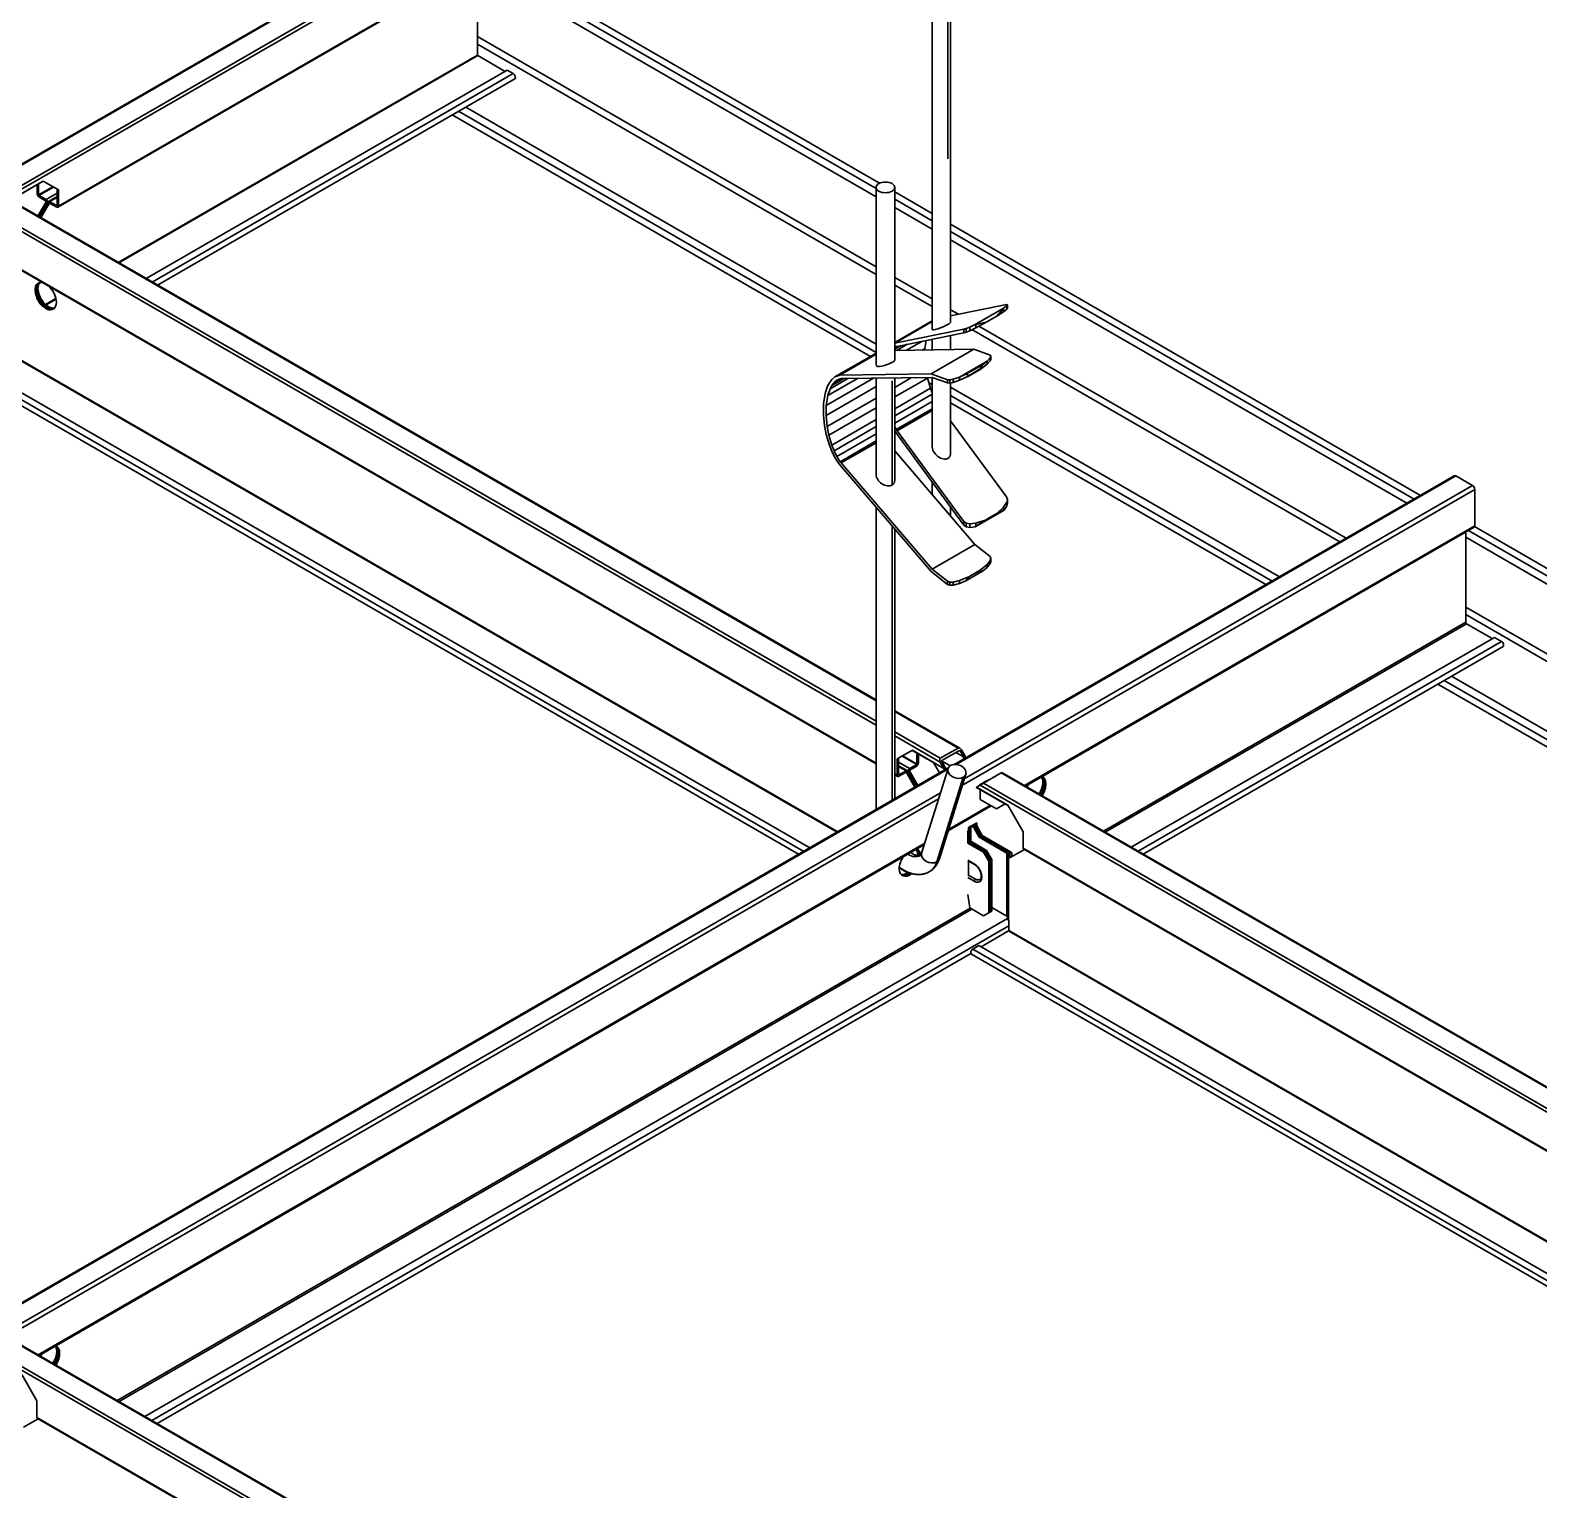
# Model space of a CAD drawing. Header units: millimetres. Extents: x -114 to 1795, y 14 to 1195.
# Drawn here: x 1177.1 to 1501.7, y 322.9 to 636.9 of the extents above; entities that cross this region are included whole.
import ezdxf

# ---------------------------------------------------------------- set-up
doc = ezdxf.new("R2010")
doc.units = ezdxf.units.MM
doc.layers.add('AM_VIS', color=7, linetype='Continuous', lineweight=30)

msp = doc.modelspace()

# ---------------------------------------------------------------- linework, layer by layer
at = {"layer": 'AM_VIS'}
for p, q in [((961.74, 722.09), (1359.11, 492.67)), ((961.89, 722.18), (1359.11, 492.84)), ((957.22, 719.48), (1359.11, 487.45)), ((957.92, 719.89), (1359.11, 488.26)), ((1371.14, 572.56), (1371.14, 699.54)), ((1374.55, 609.23), (1374.55, 698.72)), ((1375.14, 574.12), (1375.14, 699.54)), ((1169.77, 604.89), (1270.89, 663.27)), ((1170.13, 604.93), (1271.14, 663.25)), ((1173.94, 602.72), (1274.95, 661.04)), ((1173.94, 601.91), (1275.31, 660.43)), ((1275.31, 652.83), (1359.87, 604.01)), ((1183.1, 598.82), (1275.2, 651.99)), ((1183.21, 599.05), (1275.31, 652.22)), ((1273.36, 631.59), (1273.36, 650.93)), ((1273.36, 650.58), (1359.11, 601.08)), ((1274.62, 651.66), (1359.11, 602.87)), ((1359.11, 586.04), (1273.36, 635.55)), ((1273.36, 633.91), (1359.11, 584.4)), ((1196.08, 586.97), (1273.36, 631.59)), ((1196.22, 586.89), (1273.43, 631.46)), ((1279.3, 628.07), (1273.43, 631.46)), ((1202.09, 583.5), (1279.76, 628.34)), ((1281.07, 627.58), (1203.4, 582.74)), ((1204.51, 582.1), (1281.4, 626.49)), ((1281.07, 627.58), (1279.76, 628.34)), ((1270.82, 620.38), (1359.11, 569.4)), ((1267.89, 618.7), (1357.9, 566.73)), ((1269.26, 619.48), (1359.11, 567.61)), ((1173.08, 600.45), (1179.83, 604.35)), ((1173.17, 600.56), (1179.93, 604.46)), ((1178.68, 601.66), (1178.68, 603.69)), ((1178.97, 603.85), (1178.97, 601.5)), ((1179.93, 604.46), (1183.21, 602.57)), ((1178.97, 601.5), (1182.02, 603.26)), ((1179.04, 601.38), (1182.16, 603.18)), ((1179.04, 601.38), (1180.56, 600.5)), ((1180.56, 600.17), (1179.04, 601.05)), ((1180.56, 600.5), (1182.92, 601.86)), ((1181.08, 600.07), (1182.92, 601.14)), ((1181.33, 600.05), (1182.92, 600.97)), ((1182.92, 599.21), (1182.92, 602.74)), ((1183.21, 602.57), (1183.21, 599.05)), ((1359.11, 603.11), (1359.11, 564.83)), ((1363.11, 603.11), (1363.11, 566.01)), ((1363.11, 602.14), (1371.14, 597.51)), ((1363.11, 600.56), (1371.14, 595.93)), ((1178.81, 596.94), (1180.59, 600.03)), ((1180.87, 599.86), (1179.09, 596.78)), ((1179.16, 596.74), (1180.95, 599.82)), ((1181.23, 599.66), (1179.44, 596.57)), ((1180.62, 600.09), (1180.91, 599.93)), ((1180.87, 599.86), (1180.99, 599.93)), ((1180.98, 599.88), (1181.27, 599.72)), ((1181.23, 599.66), (1181.33, 599.72)), ((1181.33, 600.05), (1182.85, 599.17)), ((1182.85, 598.84), (1181.33, 599.72)), ((1182.85, 599.17), (1182.92, 599.21)), ((1363.11, 598.77), (1371.14, 594.13)), ((1375.14, 595.2), (1476.19, 536.85)), ((1162.66, 592.49), (1359.11, 479.07)), ((1162.81, 592.58), (1359.11, 479.24)), ((1375.14, 593.62), (1474.82, 536.07)), ((1375.14, 591.83), (1473.27, 535.17)), ((1371.14, 579.1), (1363.11, 583.73)), ((1363.11, 582.1), (1371.14, 577.46)), ((1180.45, 577.94), (1182.68, 579.23)), ((1180.56, 577.84), (1182.71, 579.08)), ((1375.14, 575.47), (1387.18, 577.9)), ((1387.21, 577.68), (1386.63, 577.23)), ((1387.18, 577.9), (1387.35, 577.87)), ((1387.35, 577.87), (1387.21, 577.68)), ((1387.21, 577.68), (1387.21, 576.89)), ((1387.35, 577.87), (1387.35, 577.08)), ((1376.82, 575.81), (1375.14, 576.79)), ((1386.63, 577.23), (1380.38, 573.63)), ((1385.04, 575.44), (1382.94, 574.2)), ((1382.94, 574.2), (1385.04, 575.41)), ((1386.53, 577.04), (1385.04, 575.44)), ((1385.04, 575.41), (1386.53, 576.37)), ((1385.04, 575.44), (1385.04, 575.41)), ((1386.63, 577.23), (1386.53, 577.04)), ((1386.53, 577.04), (1386.53, 576.37)), ((1386.53, 576.37), (1387.21, 576.89)), ((1387.21, 576.89), (1387.35, 577.08)), ((1166.13, 571.14), (1350.86, 464.49)), ((1371.14, 574.38), (1363.11, 569.74)), ((1371.14, 574.23), (1363.11, 569.6)), ((1377.99, 572.59), (1363.11, 569.59)), ((1377.99, 571.8), (1363.61, 568.91)), ((1375.14, 568.21), (1375.14, 571.23)), ((1378.51, 572.76), (1377.99, 572.59)), ((1377.99, 572.59), (1377.99, 571.8)), ((1377.99, 571.8), (1378.51, 571.97)), ((1379.23, 573.07), (1378.51, 572.76)), ((1378.51, 572.76), (1378.51, 571.97)), ((1378.51, 571.97), (1379.23, 572.28)), ((1380.38, 573.63), (1379.23, 573.07)), ((1379.23, 573.07), (1379.23, 572.28)), ((1379.23, 572.28), (1380.57, 572.93)), ((1379.71, 572.51), (1458.83, 526.83)), ((1380.57, 573.6), (1380.38, 573.63)), ((1382.76, 574.09), (1380.57, 573.6)), ((1380.57, 572.93), (1382.76, 574.09)), ((1380.57, 573.6), (1380.57, 572.93)), ((1460.25, 527.65), (1381.22, 573.28)), ((1382.94, 574.2), (1382.76, 574.09)), ((1159.73, 567.9), (1344.85, 461.02)), ((1165.99, 571.06), (1350.72, 464.41)), ((1364.49, 569.08), (1363.11, 568.29)), ((1363.51, 568.89), (1363.11, 568.66)), ((1363.11, 568.75), (1363.41, 568.87)), ((1380.16, 568.28), (1363.11, 568.04)), ((1363.41, 568.87), (1363.61, 568.91)), ((1365.8, 569.35), (1363.55, 568.05)), ((1368.92, 569.98), (1365.63, 568.08)), ((1369.59, 568.43), (1369.06, 568.12)), ((1369.87, 570.17), (1369.59, 568.43)), ((1369.59, 568.43), (1369.59, 568.13)), ((1380.16, 568.28), (1370.97, 562.97)), ((1371.14, 568.15), (1371.14, 570.42)), ((1380.16, 568.28), (1383.62, 567.02)), ((1343.54, 460.27), (1159.12, 566.74)), ((1359.11, 567.44), (1350.25, 562.32)), ((1359.11, 567.29), (1351.07, 562.65)), ((1359.11, 567.21), (1351.3, 562.7)), ((1377.01, 562.29), (1382.97, 565.74)), ((1381.98, 564.96), (1378.41, 562.9)), ((1381.48, 563.96), (1382.97, 565.07)), ((1381.98, 564.96), (1381.48, 564.04)), ((1382.97, 565.74), (1381.98, 564.96)), ((1383.65, 566.44), (1382.97, 565.74)), ((1382.97, 565.07), (1383.65, 565.78)), ((1382.97, 565.74), (1382.97, 565.07)), ((1383.62, 567.02), (1383.79, 566.79)), ((1383.79, 566.79), (1383.65, 566.44)), ((1383.65, 566.44), (1383.65, 565.78)), ((1383.65, 565.78), (1383.79, 566.13)), ((1383.79, 566.79), (1383.79, 566.13)), ((1358.57, 562.06), (1348.38, 556.18)), ((1355.13, 562.02), (1348.71, 558.31)), ((1349.58, 561.75), (1349.07, 561.06)), ((1353.05, 561.99), (1349.2, 559.76)), ((1352.18, 561.97), (1349.57, 560.47)), ((1350.25, 562.32), (1349.58, 561.75)), ((1351.49, 561.95), (1350.05, 561.11)), ((1350.05, 561.11), (1350.66, 561.63)), ((1351.07, 562.65), (1350.25, 562.32)), ((1350.66, 561.63), (1351.39, 561.93)), ((1351.3, 562.7), (1351.07, 562.65)), ((1351.3, 562.7), (1370.97, 562.97)), ((1351.39, 561.93), (1351.59, 561.97)), ((1351.59, 561.97), (1371.15, 562.24)), ((1359.11, 562.07), (1359.11, 541.3)), ((1362.53, 561.47), (1362.53, 539.06)), ((1366.73, 562.18), (1363.11, 560.09)), ((1363.11, 562.13), (1363.11, 540.12)), ((1370.13, 562.07), (1363.11, 558.02)), ((1370.1, 562.23), (1370.13, 562.07)), ((1370.13, 562.07), (1370.78, 559.89)), ((1374.43, 561.71), (1370.97, 562.97)), ((1371.14, 547.5), (1371.14, 562.24)), ((1371.15, 562.24), (1374.43, 561.05)), ((1374.95, 561.69), (1374.43, 561.71)), ((1374.43, 561.71), (1374.43, 561.05)), ((1375.67, 561.83), (1374.95, 561.69)), ((1374.95, 561.69), (1374.95, 561.02)), ((1377.01, 562.29), (1375.67, 561.83)), ((1375.67, 561.83), (1375.67, 561.17)), ((1375.67, 561.17), (1377.01, 561.63)), ((1378.41, 562.9), (1377.01, 562.29)), ((1377.01, 561.63), (1379.11, 562.6)), ((1377.01, 562.29), (1377.01, 561.63)), ((1379.11, 562.67), (1378.41, 562.9)), ((1379.11, 562.67), (1381.48, 564.04)), ((1381.48, 563.96), (1379.11, 562.6)), ((1379.11, 562.6), (1379.11, 562.67)), ((1381.48, 564.04), (1381.48, 563.96)), ((1167.22, 560.78), (1342.43, 459.63)), ((1348.16, 558.78), (1347.82, 556.57)), ((1348.68, 560.31), (1348.16, 558.78)), ((1359.11, 560.28), (1348.34, 554.05)), ((1348.38, 556.18), (1348.71, 558.31)), ((1349.07, 561.06), (1348.68, 560.31)), ((1348.71, 558.31), (1349.2, 559.76)), ((1349.2, 559.76), (1349.57, 560.47)), ((1349.57, 560.47), (1350.05, 561.11)), ((1370.78, 559.89), (1363.11, 555.46)), ((1371.14, 558.62), (1363.11, 553.99)), ((1370.43, 561.07), (1371.14, 560.67)), ((1370.78, 559.89), (1371.14, 559.01)), ((1371.09, 559.11), (1371.14, 559.09)), ((1374.43, 561.05), (1374.95, 561.02)), ((1374.95, 561.02), (1375.67, 561.17)), ((1375.14, 545.95), (1375.14, 561.06)), ((1375.14, 560.15), (1445.84, 519.33)), ((1375.14, 558.36), (1444.28, 518.43)), ((1347.82, 556.57), (1347.79, 555.46)), ((1347.79, 555.46), (1347.79, 554.12)), ((1348.34, 554.05), (1348.38, 556.18)), ((1359.11, 557.78), (1348.56, 551.69)), ((1359.11, 555.71), (1348.92, 549.83)), ((1371.14, 557.05), (1363.11, 552.42)), ((1371.14, 555.49), (1363.41, 551.03)), ((1371.14, 555.11), (1363.61, 550.76)), ((1375.14, 556.78), (1442.92, 517.65)), ((1347.79, 554.12), (1348, 551.89)), ((1348, 551.89), (1348.38, 549.94)), ((1348.56, 551.69), (1348.34, 554.05)), ((1348.92, 549.83), (1348.56, 551.69)), ((1359.11, 553.15), (1349.57, 547.64)), ((1359.11, 551.68), (1350.05, 546.45)), ((1375.14, 552.9), (1387.18, 536.56)), ((1348.38, 549.94), (1349.07, 547.63)), ((1349.57, 547.64), (1348.92, 549.83)), ((1359.11, 550.11), (1350.66, 545.23)), ((1359.11, 548.55), (1351.39, 544.09)), ((1363.41, 551.03), (1363.11, 551.49)), ((1363.11, 550.64), (1377.99, 530.47)), ((1363.61, 550.76), (1363.41, 551.03)), ((1377.99, 531.26), (1363.61, 550.76)), ((1349.07, 547.63), (1349.58, 546.34)), ((1350.05, 546.45), (1349.57, 547.64)), ((1349.58, 546.34), (1350.25, 545.01)), ((1350.66, 545.23), (1350.05, 546.45)), ((1351.39, 544.09), (1350.66, 545.23)), ((1359.11, 548.17), (1351.59, 543.82)), ((1363.11, 546.4), (1380.34, 526.26)), ((1350.25, 545.01), (1351.07, 543.73)), ((1351.07, 543.73), (1351.3, 543.42)), ((1370.97, 520.44), (1351.3, 543.42)), ((1351.59, 543.82), (1351.39, 544.09)), ((1371.15, 520.95), (1351.59, 543.82)), ((1371.14, 537.02), (1371.14, 539.76)), ((1483.48, 541.06), (1375.9, 478.95)), ((1483.81, 541.03), (1376.3, 478.95)), ((1487.39, 538.96), (1378.07, 475.85)), ((1483.81, 541.03), (1487.39, 538.96)), ((1487.86, 538.14), (1377.66, 474.52)), ((1387.18, 536.56), (1387.35, 535.99)), ((1387.35, 535.99), (1387.21, 535.36)), ((1387.35, 535.99), (1387.35, 535.2)), ((1487.86, 538.14), (1487.86, 530.33)), ((1359.11, 534.29), (1359.11, 469.26)), ((1375.14, 532.35), (1375.14, 534.34)), ((1386.63, 533.68), (1380.38, 530.07)), ((1385.04, 532.96), (1382.94, 531.72)), ((1382.94, 531.72), (1385.04, 532.93)), ((1386.53, 534.32), (1385.04, 532.96)), ((1385.04, 532.93), (1386.53, 533.65)), ((1385.04, 532.96), (1385.04, 532.93)), ((1387.21, 535.36), (1386.53, 534.32)), ((1386.53, 534.32), (1386.53, 533.65)), ((1386.53, 533.65), (1386.63, 533.68)), ((1386.63, 533.68), (1387.21, 534.57)), ((1387.21, 535.36), (1387.21, 534.57)), ((1387.21, 534.57), (1387.35, 535.2)), ((1362.53, 530.3), (1362.53, 471.23)), ((1363.11, 529.61), (1363.11, 471.57)), ((1377.99, 531.26), (1377.99, 530.47)), ((1378.51, 530.89), (1377.99, 531.26)), ((1377.99, 530.47), (1378.51, 530.1)), ((1379.23, 530.75), (1378.51, 530.89)), ((1378.51, 530.89), (1378.51, 530.1)), ((1378.51, 530.1), (1379.23, 529.96)), ((1380.57, 530.88), (1379.23, 530.75)), ((1379.23, 530.75), (1379.23, 529.96)), ((1379.23, 529.96), (1380.38, 530.07)), ((1380.38, 530.07), (1380.57, 530.21)), ((1380.57, 530.21), (1382.76, 531.62)), ((1382.76, 531.62), (1380.57, 530.88)), ((1380.57, 530.88), (1380.57, 530.21)), ((1382.94, 531.72), (1382.76, 531.62)), ((1487.86, 530.33), (1391.02, 474.42)), ((1487.73, 530.03), (1391.21, 474.31)), ((1485.92, 528.99), (1485.92, 509.57)), ((1486.5, 529.32), (1686.96, 413.59)), ((1487.82, 530.14), (1688.32, 414.38)), ((1380.34, 526.26), (1371.15, 520.95)), ((1380.34, 526.26), (1383.62, 523.67)), ((1485.92, 527.86), (1685.4, 412.69)), ((1383.65, 522.82), (1382.97, 521.97)), ((1383.62, 523.67), (1383.79, 523.29)), ((1383.79, 523.29), (1383.65, 522.82)), ((1383.65, 522.82), (1383.65, 522.16)), ((1383.65, 522.16), (1383.79, 522.63)), ((1383.79, 523.29), (1383.79, 522.63)), ((1370.97, 520.44), (1374.43, 517.7)), ((1374.43, 518.36), (1371.15, 520.95)), ((1379.2, 519.42), (1377.01, 518.53)), ((1378.41, 518.47), (1381.98, 520.53)), ((1378.41, 518.47), (1379.2, 519.42)), ((1379.38, 519.53), (1379.2, 519.42)), ((1381.48, 520.75), (1379.38, 519.53)), ((1379.38, 519.53), (1381.48, 520.68)), ((1382.97, 521.97), (1381.48, 520.75)), ((1381.48, 520.75), (1381.48, 520.68)), ((1381.48, 520.68), (1381.98, 520.53)), ((1381.98, 520.53), (1382.97, 521.31)), ((1382.97, 521.31), (1383.65, 522.16)), ((1382.97, 521.97), (1382.97, 521.31)), ((1374.95, 518.19), (1374.43, 518.36)), ((1374.43, 518.36), (1374.43, 517.7)), ((1374.43, 517.7), (1374.95, 517.52)), ((1375.67, 518.21), (1374.95, 518.19)), ((1374.95, 518.19), (1374.95, 517.52)), ((1374.95, 517.52), (1375.67, 517.55)), ((1377.01, 518.53), (1375.67, 518.21)), ((1375.67, 518.21), (1375.67, 517.55)), ((1375.67, 517.55), (1377.01, 517.86)), ((1377.01, 518.53), (1377.01, 517.86)), ((1377.01, 517.86), (1378.41, 518.47)), ((1672.38, 405.17), (1485.92, 512.83)), ((1485.92, 509.57), (1408.03, 464.6)), ((1485.92, 511.19), (1670.97, 404.36)), ((1486.11, 509.25), (1408.4, 464.38)), ((1492.11, 506.31), (1413.94, 461.19)), ((1486.11, 509.25), (1491.65, 506.05)), ((1493.63, 505.44), (1492.11, 506.31)), ((1493.63, 505.44), (1415.46, 460.31)), ((1493.95, 504.34), (1416.57, 459.67)), ((1481.32, 497.05), (1656.42, 395.96)), ((1482.88, 497.95), (1657.97, 396.86)), ((1479.96, 496.26), (1655.05, 395.17)), ((1363.11, 490.53), (1377.1, 482.46)), ((1363.11, 490.36), (1376.74, 482.49)), ((1363.11, 485.95), (1372.92, 480.29)), ((1363.11, 485.14), (1372.92, 479.47)), ((1363.66, 480.14), (1366.94, 482.03)), ((1363.94, 480.3), (1363.94, 476.78)), ((1364.71, 480.74), (1367.83, 478.94)), ((1364.85, 480.83), (1367.9, 479.06)), ((1366.94, 482.03), (1373.7, 478.12)), ((1367.04, 481.92), (1373.79, 478.02)), ((1367.9, 479.06), (1367.9, 481.42)), ((1368.19, 481.26), (1368.19, 479.23)), ((1372.92, 480.29), (1376.74, 482.49)), ((1377.03, 482), (1373.21, 479.8)), ((1376.25, 481.55), (1377.95, 480.57)), ((1377.03, 482), (1377.17, 481.92)), ((1377.95, 480.57), (1377.17, 481.92)), ((1377.45, 482.08), (1378.23, 480.74)), ((1377.95, 480.57), (1378.23, 480.74)), ((1374.64, 478.23), (951.63, 234)), ((1374.54, 477.94), (952.03, 234.01)), ((1363.66, 476.61), (1363.66, 480.14)), ((1363.94, 479.43), (1366.31, 478.06)), ((1363.94, 478.7), (1365.79, 477.64)), ((1363.94, 478.53), (1365.54, 477.61)), ((1364.02, 476.74), (1365.54, 477.61)), ((1365.54, 477.29), (1364.02, 476.41)), ((1365.54, 477.29), (1365.64, 477.23)), ((1365.89, 477.45), (1365.6, 477.28)), ((1367.46, 474.08), (1365.64, 477.23)), ((1365.88, 477.5), (1365.99, 477.43)), ((1365.92, 477.39), (1367.74, 474.24)), ((1366.25, 477.66), (1365.96, 477.49)), ((1367.81, 474.28), (1365.99, 477.43)), ((1366.28, 477.59), (1368.1, 474.45)), ((1366.31, 478.06), (1367.83, 478.94)), ((1367.83, 478.61), (1366.31, 477.74)), ((1368.89, 459.87), (1374.57, 478.06)), ((1371.44, 479.38), (1372.74, 477.13)), ((1373.7, 478.12), (1372.92, 479.47)), ((1375.07, 478.68), (1373.18, 479.77)), ((1375.05, 478.67), (1373.18, 479.75)), ((1373.21, 479.64), (1373.99, 478.29)), ((1373.7, 478.12), (1373.99, 478.29)), ((1386.01, 477.15), (1382.19, 474.94)), ((1386.01, 477.15), (1386.15, 477.23)), ((1386.01, 477.15), (1699.57, 296.11)), ((1386.15, 477.23), (1699.82, 296.13)), ((1363.11, 476.93), (1363.66, 476.61)), ((1363.11, 476.76), (1363.77, 476.39)), ((1363.94, 476.78), (1364.02, 476.74)), ((1372.15, 458.01), (1377.84, 476.2)), ((1372.71, 458.67), (1378.39, 476.86)), ((1381.48, 474.53), (1380.7, 474.08)), ((1380.7, 474.08), (1387.47, 470.18)), ((1380.73, 474.02), (1387.47, 470.12)), ((1381.71, 474.77), (1381.42, 474.61)), ((1381.48, 474.53), (1382.19, 474.94)), ((1381.48, 474.53), (1695.4, 293.29)), ((1381.85, 474.74), (1381.78, 474.78)), ((1382.19, 474.94), (1695.75, 293.9)), ((1382.51, 475.23), (1382.22, 475.07)), ((1372.54, 471.56), (953.39, 229.57)), ((1372.96, 472.89), (953.81, 230.9)), ((1381.52, 471.45), (1381.52, 473.56)), ((1381.52, 471.45), (1385.03, 469.42)), ((1383.89, 470.08), (1374.59, 464.71)), ((1383.7, 470.19), (1374.68, 464.99)), ((1385.03, 469.42), (1386.86, 470.48)), ((1387.47, 470.18), (1390.74, 464.5)), ((1387.48, 470.12), (1387.49, 470.13)), ((1379.11, 464.84), (1378.83, 464.67)), ((1378.83, 464.67), (1378.83, 462.06)), ((1378.83, 464.67), (1378.83, 464.67)), ((1378.97, 465.38), (1380.74, 466.4)), ((1378.97, 464.75), (1378.97, 465.38)), ((1378.97, 465.33), (1379.47, 465.04)), ((1379.18, 464.88), (1378.97, 465)), ((1378.97, 464.92), (1379.11, 464.84)), ((1379.11, 462.22), (1379.11, 464.84)), ((1379.47, 465.04), (1379.18, 464.88)), ((1379.18, 464.88), (1379.18, 462.26)), ((1379.47, 465.04), (1379.47, 465.67)), ((1379.47, 462.43), (1379.47, 465.04)), ((1380.1, 465.41), (1379.56, 465.72)), ((1379.84, 465.89), (1380.38, 465.57)), ((1380.46, 465.61), (1379.91, 465.93)), ((1380.38, 465.57), (1380.1, 465.41)), ((1380.1, 465.41), (1381.3, 463.33)), ((1380.19, 466.09), (1380.74, 465.78)), ((1380.38, 466.2), (1380.38, 465.98)), ((1381.59, 463.49), (1380.38, 465.57)), ((1380.46, 465.94), (1380.46, 466.24)), ((1380.74, 465.78), (1380.46, 465.61)), ((1380.46, 465.61), (1381.66, 463.53)), ((1380.74, 466.4), (1380.74, 465.78)), ((1381.94, 463.69), (1380.74, 465.78)), ((1390.74, 464.5), (1390.74, 460.98)), ((1369.57, 462.03), (1178.89, 351.95)), ((1369.48, 461.76), (1179.08, 351.83)), ((1379.11, 462.22), (1378.83, 462.06)), ((1378.83, 462.06), (1382.22, 460.1)), ((1382.51, 460.26), (1379.11, 462.22)), ((1379.47, 462.43), (1379.18, 462.26)), ((1379.18, 462.26), (1382.58, 460.3)), ((1382.86, 460.47), (1379.47, 462.43)), ((1381.3, 463.33), (1381.59, 463.49)), ((1381.3, 463.33), (1387.24, 459.9)), ((1387.53, 460.06), (1381.59, 463.49)), ((1381.66, 463.53), (1381.94, 463.69)), ((1381.66, 463.53), (1387.75, 460.01)), ((1388.03, 460.17), (1381.94, 463.69)), ((1390.74, 460.98), (1579.75, 351.86)), ((1380.21, 457.6), (1378.83, 458.4)), ((1378.91, 458.22), (1380.29, 457.42)), ((1378.97, 454.98), (1378.97, 458.18)), ((1382.51, 460.26), (1382.22, 460.1)), ((1382.22, 460.1), (1383.35, 458.14)), ((1383.64, 458.3), (1382.51, 460.26)), ((1382.86, 460.47), (1382.58, 460.3)), ((1382.58, 460.3), (1383.71, 458.35)), ((1383.99, 458.51), (1382.86, 460.47)), ((1383.35, 458.14), (1383.64, 458.3)), ((1383.35, 447.04), (1383.35, 458.14)), ((1383.64, 447.2), (1383.64, 458.3)), ((1383.99, 458.51), (1383.71, 458.35)), ((1383.71, 458.35), (1383.71, 447.24)), ((1383.99, 447.4), (1383.99, 458.51)), ((1387.24, 459.9), (1387.24, 446.34)), ((1387.36, 459.73), (1387.36, 459.29)), ((1387.36, 459.29), (1387.36, 445.73)), ((1387.6, 445.4), (1387.6, 458.96)), ((1387.81, 458.84), (1387.6, 458.96)), ((1387.75, 460.01), (1387.75, 459.8)), ((1387.76, 459.29), (1387.76, 459.73)), ((1390.99, 460.67), (1387.81, 458.84)), ((1387.87, 459.85), (1387.87, 459.4)), ((1387.87, 459.4), (1387.87, 459.13)), ((1387.88, 459.12), (1388.09, 459)), ((1388.1, 459), (1388.1, 459.07)), ((1388.16, 459.04), (1388.1, 459.07)), ((1388.27, 459.4), (1388.27, 459.85)), ((1388.39, 459.24), (1388.45, 459.2)), ((1390.85, 460.75), (1579.6, 351.77)), ((1364.09, 456.69), (1365.88, 455.65)), ((1364.1, 456.85), (1364.23, 456.77)), ((1365.91, 455.8), (1366.01, 455.74)), ((1378.83, 454.62), (1380.21, 453.82)), ((1378.97, 455.18), (1380.49, 454.3)), ((1380.48, 454.3), (1378.97, 455.17)), ((1380.49, 454.3), (1380.48, 454.3)), ((1379.35, 448.04), (1195.89, 342.13)), ((1379.73, 447.83), (1196.27, 341.91)), ((1379.25, 448.1), (1378.83, 450.96)), ((1382.22, 446.38), (1379.25, 448.1)), ((1387.24, 446.34), (1383.99, 448.22)), ((1387.36, 445.84), (1201.81, 338.71)), ((1383.35, 447.04), (1382.22, 446.38)), ((1383.64, 447.2), (1383.35, 447.04)), ((1383.71, 447.24), (1383.64, 447.2)), ((1383.99, 447.4), (1383.71, 447.24)), ((1387.63, 445.38), (1387.6, 445.4)), ((1387.63, 443.26), (1387.63, 445.38)), ((1387.63, 444.24), (1203.33, 337.83)), ((1381.69, 439.75), (1387.56, 443.14)), ((1387.56, 443.14), (1562.71, 342.02)), ((1387.63, 443.26), (1562.85, 342.1)), ((1379.51, 438.27), (1204.44, 337.19)), ((1379.6, 438.17), (1554.42, 337.23)), ((1379.92, 439.26), (1381.23, 440.01)), ((1555.53, 337.87), (1379.92, 439.26)), ((1381.23, 440.01), (1556.84, 338.63)), ((1173.87, 354.67), (1487.44, 173.63)), ((1174.02, 354.76), (1487.69, 173.66)), ((1169.35, 352.06), (1483.27, 170.82)), ((1170.06, 352.47), (1483.62, 171.43)), ((1175.34, 347.7), (1178.61, 342.03)), ((1178.61, 342.03), (1178.61, 338.5)), ((1178.85, 338.19), (1175.68, 336.36)), ((1178.61, 338.5), (1367.62, 229.38)), ((1178.72, 338.28), (1367.47, 229.3))]:
    msp.add_line(p, q, dxfattribs=at)
for centre, major_axis, ratio, start_param, end_param in [((1273.43, 631.54), (0.05, -0.0866), 0.57735, 3.926991, 5.497787), ((1281.07, 627.05), (0.325, -0.563), 0.57735, 0, 2.356194), ((1361.11, 603.11), (2, 0), 0.57735, 0.785398, 7.068583), ((1179.04, 601.46), (0.25, -0.433), 0.57735, 3.926991, 5.497787), ((1179.04, 601.46), (0.05, -0.0866), 0.57735, 3.926991, 5.497787), ((1180.56, 600.09), (0.25, -0.433), 0.57735, 0.885574, 2.356194), ((1180.56, 600.09), (0.05, -0.0866), 0.57735, 1.309043, 2.356194), ((1180.52, 600.07), (0.071, 0.122), 0.57735, 4.712389, 5.236034), ((1180.52, 600.07), (0.354, 0.612), 0.57735, 4.712389, 4.812564), ((1181.3, 599.62), (0.354, 0.612), 0.57735, 1.470621, 1.570796), ((1181.33, 599.64), (0.25, -0.433), 0.57735, 2.356194, 3.826815), ((1181.3, 599.62), (0.071, 0.122), 0.57735, 1.047151, 1.570796), ((1181.33, 599.64), (0.05, -0.0866), 0.57735, 2.356194, 3.403346), ((1182.85, 599.25), (0.05, -0.0866), 0.57735, 5.497787, 7.068583), ((1182.85, 599.25), (0.25, -0.433), 0.57735, 5.497787, 7.068583), ((1180.49, 579.72), (1.62, -2.81), 0.57735, 2.715122, 7.068583), ((1180.77, 579.88), (1.62, -2.81), 0.57735, 3.228731, 3.926991), ((1180.77, 579.88), (1.62, -2.81), 0.57735, 3.926991, 6.196047), ((1180.84, 579.92), (1.62, -2.81), 0.57735, 3.250594, 3.926991), ((1180.84, 579.92), (1.62, -2.81), 0.57735, 3.926991, 6.174184), ((1181.12, 580.08), (1.62, -2.81), 0.57735, 3.33868, 3.926991), ((1181.12, 580.08), (1.62, -2.81), 0.57735, 3.926991, 6.086098), ((1180.49, 579.72), (1.62, -2.81), 0.57735, 0.785398, 1.997267), ((1373.14, 573.34), (2, 0.8), 0.162502, 3.076409, 5.432603), ((1373.14, 573.34), (2, 0.8), 0.162502, 5.432603, 6.218002), ((1361.11, 565.42), (1.99, 0.64), 0.257355, 3.059722, 5.415916), ((1361.11, 565.42), (1.99, 0.64), 0.257355, 5.415916, 6.201314), ((1373.14, 546.73), (1.6, -1.78), 0.673728, 3.786702, 6.142896), ((1373.14, 546.73), (1.6, -1.78), 0.673728, 6.142896, 6.928294), ((1361.11, 540.71), (1.75, -1.36), 0.709828, 3.645993, 6.002187), ((1361.11, 540.71), (1.75, -1.36), 0.709828, 6.002187, 6.787585), ((1483.81, 540.48), (0.334, -0.578), 0.57735, 2.356194, 3.141593), ((1487.39, 538.42), (0.334, -0.578), 0.57735, 0.785398, 2.356194), ((1487.39, 530.61), (0.334, -0.578), 0.57735, 0, 0.785398), ((1486.11, 509.47), (0.134, -0.232), 0.57735, 3.926991, 5.497787), ((1493.63, 504.91), (0.325, -0.563), 0.57735, 0, 2.356194), ((1373.28, 479.68), (-0.354, 0.612), 0.57735, 0, 1.570796), ((1377.1, 481.88), (-0.354, 0.612), 0.57735, 4.712389, 6.283185), ((1377.1, 481.88), (-0.071, 0.122), 0.57735, 4.712389, 6.283185), ((1365.54, 477.21), (0.25, 0.433), 0.57735, 5.597961, 7.068583), ((1365.54, 477.21), (0.05, 0.0866), 0.57735, 6.021421, 7.068583), ((1365.57, 477.19), (-0.071, 0.122), 0.57735, 4.712389, 5.236022), ((1365.57, 477.19), (-0.354, 0.612), 0.57735, 4.712389, 4.812562), ((1366.31, 477.66), (0.25, 0.433), 0.57735, 0.785398, 2.256021), ((1366.35, 477.63), (-0.354, 0.612), 0.57735, 1.470623, 1.570796), ((1366.31, 477.66), (0.05, 0.0866), 0.57735, 0.785398, 1.832561), ((1366.35, 477.63), (-0.071, 0.122), 0.57735, 1.047163, 1.570796), ((1367.83, 479.02), (0.25, 0.433), 0.57735, 3.926991, 5.497787), ((1367.83, 479.02), (0.05, 0.0866), 0.57735, 3.926991, 5.497787), ((1373.28, 479.68), (-0.071, 0.122), 0.57735, 0, 1.570796), ((1376.48, 477.46), (1.91, -0.6), 0.720924, 2.555485, 5.697078), ((1376.48, 477.46), (1.91, -0.6), 0.720924, 5.697078, 8.83867), ((1364.02, 476.82), (0.25, 0.433), 0.57735, 2.356194, 3.926991), ((1364.02, 476.82), (0.05, 0.0866), 0.57735, 2.356194, 3.926991), ((1393.32, 473.41), (1.63, 2.81), 0.57735, 1.433483, 1.656383), ((1392.69, 473.78), (1.62, 2.81), 0.57735, 4.626802, 6.045011), ((1392.97, 473.61), (1.63, 2.81), 0.57735, 4.626802, 6.174184), ((1393.04, 473.57), (1.62, 2.81), 0.57735, 4.626802, 6.196047), ((1393.32, 473.41), (1.63, 2.81), 0.57735, 4.626802, 6.420499), ((1391.1, 461.18), (0.25, 0.433), 0.57735, 2.356194, 3.141593), ((1366.38, 457.86), (1.63, 2.81), 0.57735, 1.433483, 2.356194), ((1366.06, 463.67), (2.5, -4.33), 0.57735, 5.451295, 6.283185), ((1365.75, 458.22), (1.62, 2.81), 0.57735, 5.408403, 6.045011), ((1366.38, 457.86), (1.63, 2.81), 0.57735, 5.596016, 6.420499), ((1366.03, 458.06), (1.63, 2.81), 0.57735, 5.460248, 6.174184), ((1366.1, 458.02), (1.62, 2.81), 0.57735, 5.47789, 6.196047), ((1370.8, 459.27), (1.91, -0.6), 0.720924, 3.141593, 5.697078), ((1366.06, 463.67), (4.5, -7.79), 0.57735, 0, 0.488692), ((1370.8, 459.27), (1.91, -0.6), 0.720924, 5.697078, 6.283185), ((1380.21, 455.71), (1.16, -2), 0.57735, 5.497787, 8.63938), ((1380.48, 457.76), (0.195, 0.338), 0.57735, 2.356194, 3.141593), ((1386.96, 459.73), (0.4, 0), 0.57735, 0, 0.785398), ((1388.16, 459.29), (0.8, 0), 0.57735, 3.141593, 3.926991), ((1386.96, 459.73), (0.8, 0), 0.57735, 0, 0.785398), ((1387.47, 459.85), (0.4, 0), 0.57735, 0, 0.785398), ((1388.16, 459.29), (0.4, 0), 0.57735, 3.141593, 3.926991), ((1388.67, 459.4), (0.8, 0), 0.57735, 3.141593, 3.926991), ((1387.47, 459.85), (0.8, 0), 0.57735, 0, 0.785398), ((1388.67, 459.4), (0.4, 0), 0.57735, 3.141593, 3.926991), ((1366.38, 457.86), (1.63, 2.81), 0.57735, 2.356194, 4.110761), ((1365.75, 458.22), (1.62, 2.81), 0.57735, 3.33868, 4.050054), ((1366.03, 458.06), (1.63, 2.81), 0.57735, 3.250594, 4.072272), ((1366.1, 458.02), (1.62, 2.81), 0.57735, 3.228731, 4.078979), ((1380.48, 453.98), (0.195, 0.338), 0.57735, 0.785398, 2.356194), ((1380.48, 455.87), (0.96, -1.67), 0.57735, 5.497787, 6.283185), ((1380.49, 455.88), (0.96, -1.67), 0.57735, 5.497787, 6.279038), ((1386.96, 446.18), (0.4, 0), 0.57735, 0, 0.785398), ((1388.16, 445.73), (0.8, 0), 0.57735, 3.141593, 3.926991), ((1387.56, 443.22), (0.05, 0.0866), 0.57735, 3.926991, 5.497787), ((1379.92, 438.73), (0.325, 0.563), 0.57735, 0.785398, 3.141593), ((1180.56, 351.3), (1.62, 2.81), 0.57735, 4.626802, 6.045011), ((1180.84, 351.14), (1.63, 2.81), 0.57735, 4.626802, 6.174184), ((1180.91, 351.1), (1.62, 2.81), 0.57735, 4.626802, 6.196047), ((1181.19, 350.94), (1.63, 2.81), 0.57735, 4.626802, 6.420499), ((1181.19, 350.94), (1.63, 2.81), 0.57735, 1.433483, 1.656383), ((1178.97, 338.71), (0.25, 0.433), 0.57735, 2.356194, 3.141593)]:
    msp.add_ellipse(centre, major_axis=major_axis, ratio=ratio, start_param=start_param, end_param=end_param, dxfattribs=at)
for points, degree, knots in [([(1179.83, 604.35), (1179.84, 604.36), (1179.85, 604.36), (1179.88, 604.39), (1179.9, 604.4), (1179.92, 604.43), (1179.92, 604.43), (1179.93, 604.45), (1179.93, 604.46), (1179.93, 604.46)], 3, [0.899618, 0.899618, 0.899618, 0.899618, 0.9170044, 0.9170044, 0.9585022, 0.9585022, 0.9792511, 0.9792511, 1, 1, 1, 1]), ([(1367.04, 481.92), (1367.03, 481.92), (1367.02, 481.93), (1366.99, 481.95), (1366.97, 481.97), (1366.95, 481.99), (1366.95, 482), (1366.94, 482.02), (1366.94, 482.02), (1366.94, 482.03)], 3, [0.8996181, 0.8996181, 0.8996181, 0.8996181, 0.9170044, 0.9170044, 0.9585022, 0.9585022, 0.9792511, 0.9792511, 1, 1, 1, 1]), ([(1377.84, 480.07), (1377.86, 480.13), (1377.87, 480.19), (1377.9, 480.32), (1377.92, 480.39), (1377.93, 480.47), (1377.94, 480.5), (1377.94, 480.54), (1377.95, 480.56), (1377.95, 480.57)], 3, [0.7757613, 0.7757613, 0.7757613, 0.7757613, 0.8340087, 0.8340087, 0.9170044, 0.9170044, 0.9585022, 0.9585022, 1, 1, 1, 1]), ([(1378.12, 480.24), (1378.14, 480.3), (1378.15, 480.36), (1378.19, 480.48), (1378.2, 480.55), (1378.22, 480.63), (1378.22, 480.66), (1378.23, 480.69), (1378.23, 480.7), (1378.23, 480.72), (1378.23, 480.73), (1378.23, 480.74)], 3, [0.7757613, 0.7757613, 0.7757613, 0.7757613, 0.8340087, 0.8340087, 0.9170044, 0.9170044, 0.9585022, 0.9585022, 0.9792511, 0.9792511, 1, 1, 1, 1]), ([(1374.1, 477.91), (1374.03, 477.93), (1373.98, 477.94), (1373.86, 477.99), (1373.8, 478.01), (1373.74, 478.05), (1373.73, 478.07), (1373.71, 478.09), (1373.7, 478.11), (1373.7, 478.12)], 3, [0.7757613, 0.7757613, 0.7757613, 0.7757613, 0.8340087, 0.8340087, 0.9170044, 0.9170044, 0.9585022, 0.9585022, 1, 1, 1, 1]), ([(1374.38, 478.07), (1374.32, 478.09), (1374.26, 478.11), (1374.14, 478.15), (1374.08, 478.17), (1374.03, 478.22), (1374.01, 478.23), (1374, 478.25), (1373.99, 478.26), (1373.99, 478.27), (1373.99, 478.28), (1373.99, 478.29)], 3, [0.7757613, 0.7757613, 0.7757613, 0.7757613, 0.8340087, 0.8340087, 0.9170044, 0.9170044, 0.9585022, 0.9585022, 0.9792511, 0.9792511, 1, 1, 1, 1]), ([(1380.73, 474.02), (1380.72, 474.02), (1380.72, 474.02), (1380.71, 474.03), (1380.71, 474.03), (1380.71, 474.05), (1380.7, 474.06), (1380.7, 474.07), (1380.7, 474.08), (1380.7, 474.08)], 3, [0.899618, 0.899618, 0.899618, 0.899618, 0.9170044, 0.9170044, 0.9585022, 0.9585022, 0.9792511, 0.9792511, 1, 1, 1, 1]), ([(1381.42, 474.61), (1381.39, 474.59), (1381.35, 474.55), (1381.25, 474.46), (1381.18, 474.39), (1381.11, 474.32), (1381.11, 474.32), (1381.11, 474.32)], 3, [0.2113249, 0.2113249, 0.2113249, 0.2113249, 0.3323425, 0.3323425, 0.4976429, 0.4976429, 0.5, 0.5, 0.5, 0.5]), ([(1381.78, 474.78), (1381.77, 474.79), (1381.75, 474.79), (1381.7, 474.77), (1381.65, 474.73), (1381.53, 474.62), (1381.46, 474.55), (1381.39, 474.48), (1381.39, 474.48), (1381.39, 474.48)], 3, [0.100382, 0.100382, 0.100382, 0.100382, 0.1679531, 0.1679531, 0.3323425, 0.3323425, 0.4976429, 0.4976429, 0.5, 0.5, 0.5, 0.5]), ([(1381.87, 474.76), (1381.87, 474.76), (1381.87, 474.77), (1381.88, 474.79), (1381.88, 474.8), (1381.9, 474.82), (1381.91, 474.84), (1381.97, 474.9), (1382.03, 474.95), (1382.24, 475.08), (1382.44, 475.19), (1382.89, 475.41), (1383.14, 475.52), (1383.4, 475.64), (1383.4, 475.64), (1383.41, 475.64)], 3, [0, 0, 0, 0, 0.0209941, 0.0209941, 0.0419883, 0.0419883, 0.0839766, 0.0839766, 0.1679531, 0.1679531, 0.3323425, 0.3323425, 0.4976429, 0.4976429, 0.5, 0.5, 0.5, 0.5]), ([(1382.51, 475.23), (1382.63, 475.3), (1382.78, 475.38), (1383.17, 475.57), (1383.43, 475.69), (1383.68, 475.8), (1383.69, 475.81), (1383.69, 475.81)], 3, [0.2113249, 0.2113249, 0.2113249, 0.2113249, 0.3323425, 0.3323425, 0.4976429, 0.4976429, 0.5, 0.5, 0.5, 0.5]), ([(1387.48, 470.12), (1387.48, 470.12), (1387.47, 470.12), (1387.47, 470.13), (1387.47, 470.13), (1387.47, 470.15), (1387.47, 470.15), (1387.47, 470.16), (1387.47, 470.17), (1387.47, 470.18)], 3, [0.880792, 0.880792, 0.880792, 0.880792, 0.9170044, 0.9170044, 0.9585022, 0.9585022, 0.9792511, 0.9792511, 1, 1, 1, 1]), ([(1366.52, 460.05), (1366.53, 460.05), (1366.63, 459.97), (1366.73, 459.91), (1366.82, 459.84), (1366.92, 459.78), (1367.01, 459.72), (1367.1, 459.67), (1367.19, 459.62), (1367.28, 459.57), (1367.37, 459.53), (1367.45, 459.5), (1367.53, 459.46), (1367.6, 459.43), (1367.68, 459.4), (1367.75, 459.38), (1367.82, 459.36), (1367.88, 459.34), (1367.95, 459.33), (1368.01, 459.31), (1368.07, 459.3), (1368.12, 459.29), (1368.17, 459.29), (1368.22, 459.29), (1368.26, 459.28), (1368.3, 459.28), (1368.34, 459.29), (1368.37, 459.29), (1368.4, 459.29), (1368.43, 459.3), (1368.46, 459.3), (1368.49, 459.31), (1368.51, 459.32), (1368.53, 459.33), (1368.55, 459.34), (1368.56, 459.34)], 1, [2.9907354, 2.9907354, 2.9923269, 3.0191163, 3.0459058, 3.0726952, 3.0994846, 3.126274, 3.1530635, 3.1798529, 3.2066423, 3.2323152, 3.2579881, 3.283661, 3.3093339, 3.3350068, 3.3606797, 3.3863526, 3.4120255, 3.4376984, 3.4633713, 3.4899506, 3.51653, 3.5431093, 3.5696886, 3.5962679, 3.6228473, 3.6494266, 3.6760059, 3.7025852, 3.7291646, 3.7621356, 3.7951067, 3.8280777, 3.8610487, 3.8940198, 3.9269908, 3.9269908]), ([(1368.56, 459.34), (1368.59, 459.36), (1368.61, 459.38), (1368.63, 459.39), (1368.65, 459.41), (1368.67, 459.43), (1368.69, 459.46), (1368.71, 459.49), (1368.74, 459.53), (1368.76, 459.56), (1368.78, 459.59), (1368.79, 459.63), (1368.81, 459.67), (1368.83, 459.71), (1368.85, 459.76), (1368.87, 459.81), (1368.89, 459.87)], 1, [3.9269908, 3.9269908, 3.97586, 4.0247293, 4.0573087, 4.0898882, 4.1224677, 4.1550472, 4.1876267, 4.2202061, 4.2446407, 4.2690754, 4.29351, 4.3179446, 4.3423792, 4.3668138, 4.3912484, 4.415683, 4.415683]), ([(1364.1, 456.87), (1364.11, 456.86), (1364.27, 456.75), (1364.43, 456.63), (1364.59, 456.52), (1364.75, 456.42), (1364.91, 456.32), (1365.08, 456.22), (1365.24, 456.13), (1365.41, 456.04), (1365.58, 455.95), (1365.75, 455.87), (1365.92, 455.8), (1366.09, 455.73), (1366.27, 455.66), (1366.44, 455.6), (1366.61, 455.55), (1366.77, 455.5), (1366.94, 455.45), (1367.11, 455.41), (1367.28, 455.38), (1367.45, 455.35), (1367.62, 455.33), (1367.79, 455.31), (1367.96, 455.29), (1368.13, 455.29), (1368.31, 455.28), (1368.48, 455.29), (1368.66, 455.3), (1368.83, 455.32), (1368.98, 455.33), (1369.13, 455.36), (1369.28, 455.39), (1369.43, 455.42), (1369.58, 455.46), (1369.72, 455.51), (1369.87, 455.56), (1370.01, 455.61), (1370.15, 455.67), (1370.29, 455.74), (1370.43, 455.81), (1370.56, 455.88)], 1, [2.988443, 2.988443, 2.989565, 3.015186, 3.0408069, 3.0664279, 3.0920488, 3.1176698, 3.1432908, 3.1689117, 3.1945327, 3.2201537, 3.2457746, 3.2713956, 3.2970165, 3.3226375, 3.3482585, 3.3719936, 3.3957287, 3.4194638, 3.4431989, 3.466934, 3.4906691, 3.5144042, 3.5381393, 3.5618744, 3.5856095, 3.6093446, 3.6330797, 3.6568148, 3.6805499, 3.7010866, 3.7216234, 3.7421601, 3.7626968, 3.7832336, 3.8037703, 3.8243071, 3.8448438, 3.8653806, 3.8859173, 3.9064541, 3.9269908, 3.9269908]), ([(1380.29, 457.42), (1380.34, 457.39), (1380.4, 457.35), (1380.46, 457.31), (1380.51, 457.27), (1380.57, 457.23), (1380.63, 457.18), (1380.68, 457.13), (1380.74, 457.08), (1380.8, 457.02), (1380.85, 456.96), (1380.91, 456.9), (1380.96, 456.84), (1381.02, 456.77), (1381.07, 456.7), (1381.12, 456.63), (1381.17, 456.56), (1381.22, 456.49), (1381.26, 456.41), (1381.31, 456.33), (1381.35, 456.26), (1381.39, 456.18), (1381.43, 456.1), (1381.47, 456.02), (1381.5, 455.94), (1381.54, 455.86), (1381.57, 455.78), (1381.59, 455.7), (1381.62, 455.62), (1381.64, 455.54), (1381.66, 455.46), (1381.68, 455.38), (1381.69, 455.31), (1381.71, 455.23), (1381.72, 455.16), (1381.72, 455.09), (1381.73, 455.02), (1381.73, 454.96), (1381.73, 454.89), (1381.73, 454.83), (1381.72, 454.77), (1381.72, 454.71), (1381.71, 454.66), (1381.7, 454.61), (1381.69, 454.56), (1381.67, 454.52), (1381.66, 454.47), (1381.64, 454.44), (1381.62, 454.4), (1381.6, 454.37), (1381.58, 454.33), (1381.56, 454.3), (1381.53, 454.27), (1381.5, 454.24), (1381.47, 454.22), (1381.45, 454.2)], 1, [0, 0, 0.04095, 0.081901, 0.122851, 0.163802, 0.204752, 0.245703, 0.286653, 0.328453, 0.370253, 0.412053, 0.453852, 0.495652, 0.537452, 0.579252, 0.621713, 0.664175, 0.706636, 0.749098, 0.791559, 0.834021, 0.876482, 0.919058, 0.961633, 1.004208, 1.046783, 1.089359, 1.131934, 1.174509, 1.216614, 1.258719, 1.300823, 1.342928, 1.385033, 1.427138, 1.469242, 1.510456, 1.551669, 1.592882, 1.634096, 1.675309, 1.716523, 1.757736, 1.798843, 1.83995, 1.881057, 1.922164, 1.963271, 2.004378, 2.045485, 2.09727, 2.149055, 2.20084, 2.252625, 2.30441, 2.356194, 2.356194])]:
    msp.add_open_spline(points, degree=degree, knots=knots, dxfattribs=at)
msp.add_open_spline([(1370.56, 455.88), (1370.69, 455.96), (1370.81, 456.04), (1370.93, 456.12), (1371.05, 456.21), (1371.16, 456.3), (1371.28, 456.39), (1371.38, 456.49), (1371.49, 456.59), (1371.59, 456.7), (1371.69, 456.81), (1371.78, 456.92), (1371.87, 457.03), (1371.95, 457.15), (1372.04, 457.26), (1372.12, 457.38), (1372.19, 457.51), (1372.26, 457.63), (1372.33, 457.76), (1372.39, 457.88), (1372.45, 458.01), (1372.51, 458.14), (1372.56, 458.27), (1372.62, 458.41), (1372.66, 458.54), (1372.71, 458.67)], degree=1, dxfattribs=at)

doc.saveas('drawing.dxf')
